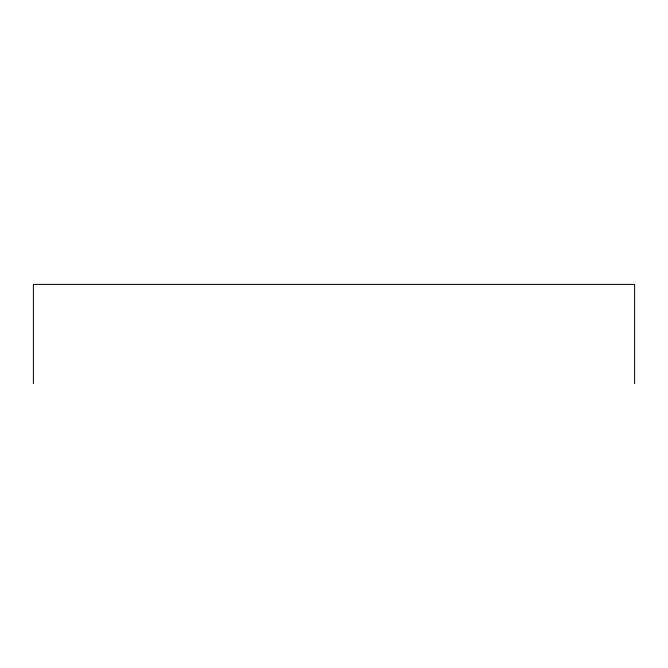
<?xml version="1.0" encoding="UTF-8"?>
<svg xmlns="http://www.w3.org/2000/svg" width="668" height="668" viewBox="0 0 668 668"><rect width="100%" height="100%" fill="white"/><g stroke="black" fill="none" stroke-linecap="round" stroke-linejoin="round"><path stroke-width="1" d="M634.6 383.591L634.6 284.409L33.4 284.409L33.4 383.591"/></g></svg>
